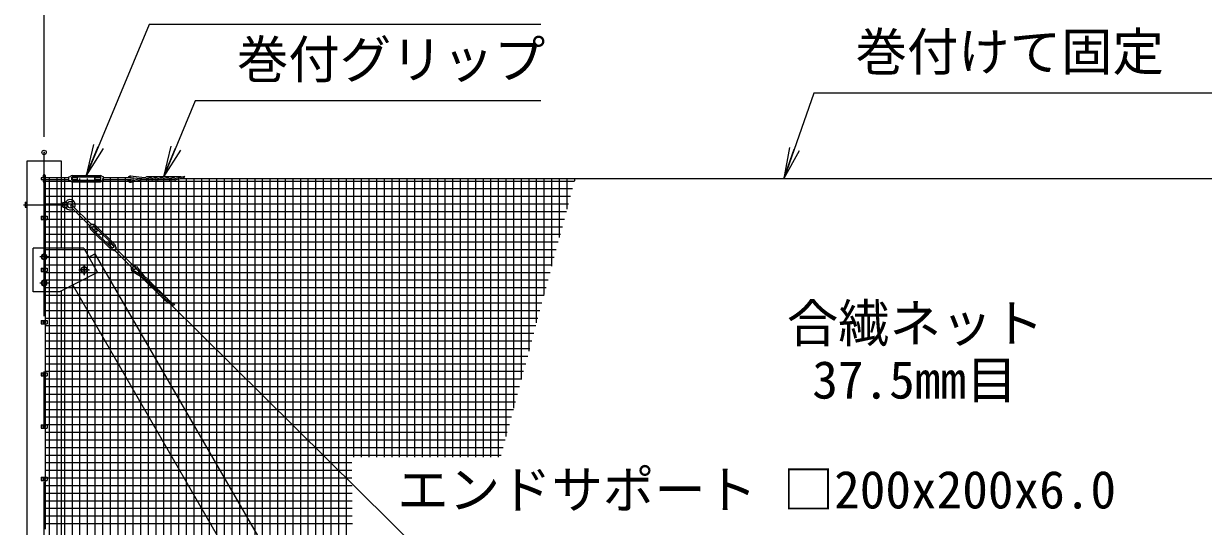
# Model space of a CAD drawing. Units: millimetres, scale not verified. Extents: x -18900 to 18900, y -13365 to 13365.
# Drawn here: x -13919 to -7137, y 5034 to 7924 of the extents above; entities that cross this region are included whole.
import ezdxf
from ezdxf.enums import TextEntityAlignment as Align

# ---------------------------------------------------------------- set-up
doc = ezdxf.new("R2010")
doc.units = ezdxf.units.MM
doc.header["$LTSCALE"] = 50
doc.header["$PDMODE"] = 32
doc.header["$PDSIZE"] = 25
doc.linetypes.add('USER1', pattern=[50.8, 31.75, -6.35, 6.35, -6.35])
for name, color, linetype, lineweight in [('0-1_D-STR1', 1, 'Continuous', 25), ('0-2_D-BMK', 2, 'USER1', 13), ('0-3_D-STR3', 3, 'Continuous', 13), ('0-4_D-STR-DIM', 7, 'Continuous', 13), ('0-7_D-STR-TXT', 7, 'Continuous', 13), ('0-B_D-STR2', 7, 'Continuous', 13)]:
    doc.layers.add(name, color=color, linetype=linetype, lineweight=lineweight)
doc.layers.add('0-5_0', color=7, linetype='Continuous')
doc.layers.add('0-6_Defpoints', color=8, linetype='Continuous')
doc.styles.add('ＭＳ ゴシック', font='')
doc.styles.get('ＭＳ ゴシック').set_extended_font_data('MS Gothic')

# ---------------------------------------------------------------- blocks, each defined once
blk = doc.blocks.new('_Open')
at = {"layer": '0-5_0'}
blk.add_line((-50, 8.33), (0, 0), dxfattribs=at)
blk.add_lwpolyline([(-50, -8.33), (0, 0), (-50, 0)], dxfattribs=at)

msp = doc.modelspace()

# ---------------------------------------------------------------- linework, layer by layer
at = {"layer": '0-1_D-STR1'}
for p, q in [((-13700.75, 6632.52), (-13700.75, 7132.52)), ((-13543.73, 6580.86), (-13509.15, 6600.82)), ((-13509.15, 6600.82), (-8107.75, -2754.67)), ((-13700.75, -3867.48), (-13700.75, 6388.77)), ((-13636.27, 6421.01), (-8307.75, -2808.26))]:
    msp.add_line(p, q, dxfattribs=at)
msp.add_lwpolyline([(-13700.75, 7132.52), (-13900.75, 7132.52), (-13900.75, -3867.48)], dxfattribs=at)
at = {"layer": '0-2_D-BMK'}
for p, q in [((-13800.75, -3918.48), (-13800.75, 7183.52)), ((-13918.86, 6882.52), (-13664.35, 6882.52)), ((-13810.75, 6807.52), (-13790.75, 6807.52)), ((-13775.75, 6582.52), (-13825.75, 6582.52)), ((-13570.75, 6537.52), (-13570.75, 6477.52)), ((-13570.75, 6481.92), (-13570.75, 6533.12)), ((-13810.75, 6507.52), (-13790.75, 6507.52)), ((-13600.75, 6507.52), (-13540.75, 6507.52)), ((-13545.15, 6507.52), (-13596.35, 6507.52)), ((-13775.75, 6432.52), (-13825.75, 6432.52)), ((-13810.75, 6207.52), (-13790.75, 6207.52)), ((-13810.75, 5907.52), (-13790.75, 5907.52)), ((-13810.75, 5607.52), (-13790.75, 5607.52)), ((-13810.75, 5307.52), (-13790.75, 5307.52))]:
    msp.add_line(p, q, dxfattribs=at)
at = {"layer": '0-3_D-STR3'}
for p, q in [((-13812.75, 7038.52), (-13658.75, 7038.52)), ((-13812.75, 7026.52), (-13658.75, 7026.52)), ((-13806.75, 7049.52), (-13806.75, 7038.52)), ((-13806.75, 7026.52), (-13806.75, 7015.52)), ((-13794.75, 7049.52), (-13794.75, 7038.52)), ((-13794.75, 7026.52), (-13794.75, 7015.52)), ((-13792.25, 6817.02), (-13792.25, 7032.52)), ((-13658.75, 7042.52), (-13650.95, 7044.19)), ((-13658.75, 7022.52), (-13658.75, 7042.52)), ((-13658.75, 7022.52), (-13650.95, 7020.85)), ((-13641.75, 7025.02), (-13641.75, 7040.02)), ((-13641.75, 7038.52), (-13608.75, 7038.52)), ((-13639.75, 7050.52), (-13477.75, 7050.52)), ((-13639.75, 7042.02), (-13477.75, 7042.02)), ((-13639.75, 7023.02), (-13477.75, 7023.02)), ((-13639.75, 7014.52), (-13477.75, 7014.52)), ((-13508.75, 7026.52), (-13508.75, 7038.52)), ((-13508.75, 7038.52), (-13475.75, 7038.52)), ((-13508.75, 7026.52), (-13475.75, 7026.52)), ((-13475.75, 7025.02), (-13475.75, 7040.02)), ((-13458.75, 7022.52), (-13466.55, 7020.85)), ((-13458.75, 7038.52), (-13304.75, 7038.52)), ((-13458.75, 7026.52), (-13304.75, 7026.52)), ((-13303.89, 7039.88), (-13246.22, 7033.89)), ((-13303.68, 7047.9), (-13223.35, 7039.56)), ((-13302.49, 7019.94), (-13216.83, 7041.18)), ((-13301.25, 7012), (-13183.59, 7041.18)), ((-13047.68, 7026.1), (-13244.4, 7026.1)), ((-13013.83, 7042.06), (-13209.61, 7042.06)), ((-13207.6, 7026.98), (-13150.35, 7041.18)), ((-13174.36, 7026.98), (-13117.11, 7041.18)), ((-13141.12, 7026.98), (-13083.87, 7041.18)), ((-13107.88, 7026.98), (-13050.63, 7041.18)), ((-13074.64, 7026.98), (-12992.82, 7047.27)), ((-13041.4, 7026.98), (-12996.72, 7038.06)), ((-13019.06, 7032.52), (-1000.75, 7032.52)), ((-13910.75, 6893.06), (-13910.75, 6872.06)), ((-13909.95, 6896.37), (-13900.75, 6896.37)), ((-13900.75, 6889.45), (-13909.95, 6889.45)), ((-13900.75, 6875.6), (-13909.95, 6875.6)), ((-13909.95, 6868.67), (-13900.75, 6868.67)), ((-13900.75, 6896.37), (-13900.75, 6868.67)), ((-13700.75, 6890.52), (-13693.75, 6890.52)), ((-13700.75, 6874.52), (-13693.75, 6874.52)), ((-13693.75, 6897.52), (-13693.75, 6867.52)), ((-13693.75, 6867.52), (-13670.75, 6869.02)), ((-13670.75, 6896.02), (-13670.75, 6869.02)), ((-13670.75, 6869.02), (-13667.31, 6874.52)), ((-13667.31, 6890.52), (-13667.31, 6874.52)), ((-13647.79, 6870.17), (-13538.3, 6761.88)), ((-13639.35, 6878.7), (-13529.86, 6770.41)), ((-13817.95, 6817.02), (-13783.55, 6817.02)), ((-13817.95, 6817.02), (-13817.95, 6798.02)), ((-13817.95, 6798.02), (-13783.55, 6798.02)), ((-13807.25, 6811.27), (-13800.75, 6815.03)), ((-13807.25, 6803.77), (-13807.25, 6811.27)), ((-13800.75, 6800.02), (-13807.25, 6803.77)), ((-13800.75, 6815.03), (-13794.25, 6811.27)), ((-13794.25, 6803.77), (-13800.75, 6800.02)), ((-13794.25, 6811.27), (-13794.25, 6803.77)), ((-13792.25, 6517.02), (-13792.25, 6798.02)), ((-13783.55, 6817.02), (-13783.55, 6798.02)), ((-13541.11, 6759.03), (-13527.05, 6773.25)), ((-13541.11, 6759.03), (-13536.74, 6752.36)), ((-13533.23, 6739.98), (-13418.05, 6626.07)), ((-13527.27, 6748.86), (-13516.72, 6759.52)), ((-13527.25, 6746.03), (-13412.07, 6632.11)), ((-13527.05, 6773.25), (-13520.33, 6768.96)), ((-13517.78, 6758.45), (-13494.31, 6735.25)), ((-13513.89, 6759.54), (-13398.71, 6645.62)), ((-13507.92, 6765.58), (-13392.74, 6651.66)), ((-13431.65, 6656.4), (-13423.22, 6664.93)), ((-13431.65, 6656.4), (-13408.19, 6633.19)), ((-13423.22, 6664.93), (-13399.75, 6641.72)), ((-13573.25, 6632.52), (-13863.25, 6632.52)), ((-13409.25, 6632.12), (-13398.7, 6642.79)), ((-13398.92, 6618.39), (-13405.64, 6622.69)), ((-13396.1, 6621.24), (-13286.61, 6512.94)), ((-13387.67, 6629.77), (-13278.17, 6521.47)), ((-13817.95, 6517.02), (-13783.55, 6517.02)), ((-13817.95, 6517.02), (-13817.95, 6498.02)), ((-13807.25, 6511.27), (-13800.75, 6515.03)), ((-13807.25, 6503.77), (-13807.25, 6511.27)), ((-13800.75, 6515.03), (-13794.25, 6511.27)), ((-13794.25, 6511.27), (-13794.25, 6503.77)), ((-13783.55, 6517.02), (-13783.55, 6498.02)), ((-13276.61, 6521.83), (-13239.81, 6477.02)), ((-13270.81, 6527.38), (-13219.57, 6464.97)), ((-13817.95, 6498.02), (-13783.55, 6498.02)), ((-13800.75, 6500.02), (-13807.25, 6503.77)), ((-13794.25, 6503.77), (-13800.75, 6500.02)), ((-13792.25, 6217.02), (-13792.25, 6498.02)), ((-13294.33, 6500.16), (-13190.16, 6438.16)), ((-13289.64, 6506.67), (-13213.79, 6461.53)), ((-13104.14, 6331.87), (-13244, 6470.2)), ((-13217.22, 6444.95), (-13166.53, 6414.78)), ((-13068.85, 6319.41), (-13208.04, 6457.08)), ((-13193.58, 6421.58), (-13142.89, 6391.41)), ((-13169.95, 6398.2), (-13119.26, 6368.04)), ((-13146.32, 6374.83), (-13095.63, 6344.66)), ((-13122.68, 6351.46), (-13050.25, 6308.35)), ((-13099.05, 6328.08), (-13059.49, 6304.54)), ((-13079.27, 6316.31), (-4143.03, -2522.14)), ((-13817.95, 6217.02), (-13783.55, 6217.02)), ((-13817.95, 6217.02), (-13817.95, 6198.02)), ((-13817.95, 6198.02), (-13783.55, 6198.02)), ((-13807.25, 6211.27), (-13800.75, 6215.03)), ((-13807.25, 6203.77), (-13807.25, 6211.27)), ((-13800.75, 6200.02), (-13807.25, 6203.77)), ((-13800.75, 6215.03), (-13794.25, 6211.27)), ((-13794.25, 6203.77), (-13800.75, 6200.02)), ((-13794.25, 6211.27), (-13794.25, 6203.77)), ((-13792.25, 5917.02), (-13792.25, 6198.02)), ((-13783.55, 6217.02), (-13783.55, 6198.02)), ((-13817.95, 5917.02), (-13783.55, 5917.02)), ((-13817.95, 5917.02), (-13817.95, 5898.02)), ((-13807.25, 5911.27), (-13800.75, 5915.03)), ((-13807.25, 5903.77), (-13807.25, 5911.27)), ((-13800.75, 5900.02), (-13807.25, 5903.77)), ((-13800.75, 5915.03), (-13794.25, 5911.27)), ((-13794.25, 5903.77), (-13800.75, 5900.02)), ((-13794.25, 5911.27), (-13794.25, 5903.77)), ((-13783.55, 5917.02), (-13783.55, 5898.02)), ((-13817.95, 5898.02), (-13783.55, 5898.02)), ((-13792.25, 5617.02), (-13792.25, 5898.02)), ((-13817.95, 5617.02), (-13783.55, 5617.02)), ((-13817.95, 5617.02), (-13817.95, 5598.02)), ((-13817.95, 5598.02), (-13783.55, 5598.02)), ((-13807.25, 5611.27), (-13800.75, 5615.03)), ((-13807.25, 5603.77), (-13807.25, 5611.27)), ((-13800.75, 5600.02), (-13807.25, 5603.77)), ((-13800.75, 5615.03), (-13794.25, 5611.27)), ((-13794.25, 5603.77), (-13800.75, 5600.02)), ((-13794.25, 5611.27), (-13794.25, 5603.77)), ((-13792.25, 5317.02), (-13792.25, 5598.02)), ((-13783.55, 5617.02), (-13783.55, 5598.02)), ((-13817.95, 5317.02), (-13783.55, 5317.02)), ((-13817.95, 5317.02), (-13817.95, 5298.02)), ((-13817.95, 5298.02), (-13783.55, 5298.02)), ((-13807.25, 5311.27), (-13800.75, 5315.03)), ((-13807.25, 5303.77), (-13807.25, 5311.27)), ((-13800.75, 5300.02), (-13807.25, 5303.77)), ((-13800.75, 5315.03), (-13794.25, 5311.27)), ((-13794.25, 5303.77), (-13800.75, 5300.02)), ((-13794.25, 5311.27), (-13794.25, 5303.77)), ((-13792.25, 5017.02), (-13792.25, 5298.02)), ((-13783.55, 5317.02), (-13783.55, 5298.02))]:
    msp.add_line(p, q, dxfattribs=at)
for points in [[(-13641.75, 7026.52), (-13608.75, 7026.52), (-13608.75, 7038.52)], [(-13458.75, 7022.52), (-13458.75, 7042.52), (-13466.55, 7044.19)], [(-13693.75, 6897.52), (-13670.75, 6896.02), (-13667.31, 6890.52)], [(-13526.22, 6749.92), (-13502.75, 6726.72), (-13494.31, 6735.25)], [(-13713.25, 6382.52), (-13863.25, 6382.52), (-13863.25, 6632.52)], [(-13573.25, 6632.52), (-13493.25, 6492.52), (-13713.25, 6382.52)], [(-13398.92, 6618.39), (-13384.85, 6632.61), (-13389.22, 6639.29)]]:
    msp.add_lwpolyline(points, dxfattribs=at)
for points in [[(-13785.77, 6591.17), (-13800.75, 6599.82), (-13815.73, 6591.17), (-13815.73, 6573.87), (-13800.75, 6565.22), (-13785.77, 6573.87)], [(-13588.76, 6497.12), (-13570.75, 6486.72), (-13552.74, 6497.12), (-13552.74, 6517.92), (-13570.75, 6528.32), (-13588.76, 6517.92)], [(-13785.77, 6441.17), (-13800.75, 6449.82), (-13815.73, 6441.17), (-13815.73, 6423.87), (-13800.75, 6415.22), (-13785.77, 6423.87)]]:
    msp.add_lwpolyline(points, close=True, dxfattribs=at)
for centre, radius in [((-13800.75, 6807.52), 6.25), ((-13800.75, 6582.52), 13.11), ((-13800.75, 6507.52), 6.25), ((-13570.75, 6507.52), 16.09), ((-13800.75, 6432.52), 13.11), ((-13800.75, 6207.52), 6.25), ((-13800.75, 5907.52), 6.25), ((-13800.75, 5607.52), 6.25), ((-13800.75, 5307.52), 6.25)]:
    msp.add_circle(centre, radius, dxfattribs=at)
for centre, radius, start, end in [((-13800.75, 7049.52), 6, 0, 180), ((-13812.75, 7032.52), 6, 90, 270), ((-13800.75, 7015.52), 6, 180, 0), ((-13651.79, 7048.11), 4, 282.09925, 326.11888), ((-13651.79, 7016.94), 4, 33.88112, 77.90075), ((-13639.75, 7040.02), 10.5, 90, 146.11888), ((-13639.75, 7025.02), 10.5, 213.88112, 270), ((-13639.75, 7040.02), 2, 90, 180), ((-13639.75, 7025.02), 2, 180, 270), ((-13477.75, 7040.02), 10.5, 33.88112, 90), ((-13477.75, 7040.02), 2, 0, 90), ((-13477.75, 7025.02), 2, 270, 0), ((-13477.75, 7025.02), 10.5, 270, 326.11888), ((-13465.71, 7048.11), 4, 213.88112, 257.90075), ((-13465.71, 7016.94), 4, 102.09925, 146.11888), ((-13302.87, 7029.93), 18, 191.63319, 275.17572), ((-13302.87, 7029.93), 18, 92.82497, 151.48944), ((-13302.87, 7029.93), 10, 199.92759, 272.18972), ((-13302.87, 7029.93), 10, 95.82544, 120.77566), ((-13304.75, 7032.52), 6, 270, 90), ((-13209.61, 7012.06), 30, 90, 103.92636), ((-13214.82, 7056.1), 30, 270, 283.92645), ((-13176.37, 7012.06), 30, 90, 103.92636), ((-13181.58, 7056.1), 30, 270, 283.92645), ((-13143.13, 7012.06), 30, 90, 103.92636), ((-13148.34, 7056.1), 30, 270, 283.92645), ((-13109.89, 7012.06), 30, 90, 103.92636), ((-13115.1, 7056.1), 30, 270, 283.92645), ((-13076.65, 7012.06), 30, 90, 103.92636), ((-13081.86, 7056.1), 30, 270, 283.92645), ((-13043.41, 7012.06), 30, 90, 103.92636), ((-13048.62, 7056.1), 30, 270, 283.92645), ((-13060.09, 7070.32), 71.11, 333.02173, 341.08588), ((-13902.87, 6892.91), 7.88, 153.93467, 206.06533), ((-13880.38, 6882.52), 30.37, 166.82041, 193.17959), ((-13902.86, 6872.13), 7.89, 153.96929, 206.03071), ((-13685.29, 6911), 14, 266.2686, 319.66701), ((-13685.29, 6854.04), 14, 40.33299, 93.7314), ((-13651.75, 6882.52), 30, 326.85218, 139.66701), ((-13651.75, 6882.52), 30, 220.33299, 303.77826), ((-13651.75, 6882.52), 17.5, 335.36627, 152.79711), ((-13651.75, 6882.52), 17.5, 207.20289, 295.26418), ((-13643.57, 6874.44), 6, 45.31522, 225.31522), ((-13540.09, 6750.17), 4, 349.19634, 33.21597), ((-13525.85, 6747.45), 10.5, 169.19634, 225.31522), ((-13525.85, 6747.45), 2, 135.31522, 225.31522), ((-13518.17, 6772.33), 4, 237.41448, 281.43411), ((-13515.3, 6758.11), 10.5, 45.31522, 101.43411), ((-13515.3, 6758.11), 2, 45.31522, 135.31522), ((-13400.12, 6644.2), 10.5, 349.19634, 45.31522), ((-13410.67, 6633.53), 10.5, 225.31522, 281.43411), ((-13410.67, 6633.53), 2, 225.31522, 315.31522), ((-13407.79, 6619.32), 4, 57.41448, 101.43411), ((-13400.12, 6644.2), 2, 315.31522, 45.31522), ((-13385.88, 6641.48), 4, 169.19634, 213.21597), ((-13282.88, 6514.04), 18, 146.94842, 230.49094), ((-13282.88, 6514.04), 10, 155.24281, 227.50495), ((-13282.88, 6514.04), 18, 48.14019, 106.80466), ((-13282.39, 6517.21), 6, 225.31522, 45.31522), ((-13282.88, 6514.04), 10, 51.14066, 76.09088), ((-13201.87, 6470.73), 30, 225.31522, 239.24167), ((-13229.13, 6435.75), 30, 45.31522, 59.24158), ((-13178.24, 6447.36), 30, 225.31522, 239.24167), ((-13205.5, 6412.38), 30, 45.31522, 59.24158), ((-13154.61, 6423.98), 30, 225.31522, 239.24167), ((-13181.87, 6389), 30, 45.31522, 59.24158), ((-13130.98, 6400.61), 30, 225.31522, 239.24167), ((-13158.24, 6365.63), 30, 45.31522, 59.24158), ((-13107.34, 6377.24), 30, 225.31522, 239.24167), ((-13134.6, 6342.26), 30, 45.31522, 59.24158), ((-13083.71, 6353.86), 30, 225.31522, 239.24167), ((-13110.97, 6318.88), 30, 45.31522, 59.24158), ((-13081.86, 6372.03), 71.11, 288.33695, 296.4011)]:
    msp.add_arc(centre, radius, start, end, dxfattribs=at)
at = {"layer": '0-4_D-STR-DIM'}
msp.add_line((-13800.75, 7273.52), (-13800.75, 8847.9), dxfattribs=at)
at = {"layer": '0-6_Defpoints'}
msp.add_point((-13800.75, 7183.52), dxfattribs=at)
at = {"layer": '0-7_D-STR-TXT'}
for points in [[(-10945.85, 7919.14), (-13196.58, 7919.14), (-13557.98, 7052.37)], [(-10945.1, 7479.51), (-12932, 7479.51), (-13113.63, 7043.91)], [(-4539.84, 7524.47), (-9376.36, 7524.47), (-9547.47, 7034.41)]]:
    msp.add_lwpolyline(points, dxfattribs=at)
at = {"layer": '0-B_D-STR2'}
for p, q in [((-13792.25, 7018.75), (-10751.42, 7018.75)), ((-13769.85, -2867.48), (-13769.85, 7032.52)), ((-13726.1, -2867.48), (-13726.1, 7032.52)), ((-13682.35, -2867.48), (-13682.35, 7032.52)), ((-13638.6, -2867.48), (-13638.6, 7032.52)), ((-13594.85, -2867.48), (-13594.85, 7032.52)), ((-13551.1, 1141.19), (-13551.1, 7032.52)), ((-13507.35, 1141.19), (-13507.35, 7032.52)), ((-13463.6, 1141.19), (-13463.6, 7032.52)), ((-13419.85, 1141.19), (-13419.85, 7032.52)), ((-13376.1, 1141.19), (-13376.1, 7032.52)), ((-13332.35, 1141.19), (-13332.35, 7032.52)), ((-13288.6, 1141.19), (-13288.6, 7032.52)), ((-13244.85, 1141.19), (-13244.85, 7032.52)), ((-13201.1, 1141.19), (-13201.1, 7032.52)), ((-13157.35, 1141.19), (-13157.35, 7032.52)), ((-13113.6, 1141.19), (-13113.6, 7032.52)), ((-13069.85, 1141.19), (-13069.85, 7032.52)), ((-13026.1, 1141.19), (-13026.1, 7032.52)), ((-12982.35, 1141.19), (-12982.35, 7032.52)), ((-12938.6, 1141.19), (-12938.6, 7032.52)), ((-12894.85, 1141.19), (-12894.85, 7032.52)), ((-12851.1, 1141.19), (-12851.1, 7032.52)), ((-12807.35, 1141.19), (-12807.35, 7032.52)), ((-12763.6, 1141.19), (-12763.6, 7032.52)), ((-12719.85, 1141.19), (-12719.85, 7032.52)), ((-12676.1, 1141.19), (-12676.1, 7032.52)), ((-12632.35, 1141.19), (-12632.35, 7032.52)), ((-12588.6, 1141.19), (-12588.6, 7032.52)), ((-12544.85, 1141.19), (-12544.85, 7032.52)), ((-12501.1, 1141.19), (-12501.1, 7032.52)), ((-12457.35, 1141.19), (-12457.35, 7032.52)), ((-12413.6, 1141.19), (-12413.6, 7032.52)), ((-12369.85, 1141.19), (-12369.85, 7032.52)), ((-12326.1, 1141.97), (-12326.1, 7032.52)), ((-12282.35, 1305.24), (-12282.35, 7032.52)), ((-12238.6, 1468.52), (-12238.6, 7032.52)), ((-12194.85, 1631.8), (-12194.85, 7032.52)), ((-12151.1, 1795.08), (-12151.1, 7032.52)), ((-12107.35, 1958.35), (-12107.35, 7032.52)), ((-12063.6, 2121.63), (-12063.6, 7032.52)), ((-12019.85, 5430.82), (-12019.85, 7032.52)), ((-11976.1, 5430.82), (-11976.1, 7032.52)), ((-11932.35, 5430.82), (-11932.35, 7032.52)), ((-11888.6, 5430.82), (-11888.6, 7032.52)), ((-11844.85, 5430.82), (-11844.85, 7032.52)), ((-11801.1, 5430.82), (-11801.1, 7032.52)), ((-11757.35, 5430.82), (-11757.35, 7032.52)), ((-11713.6, 5430.82), (-11713.6, 7032.52)), ((-11669.85, 5430.82), (-11669.85, 7032.52)), ((-11626.1, 5430.82), (-11626.1, 7032.52)), ((-11582.35, 5430.82), (-11582.35, 7032.52)), ((-11538.6, 5430.82), (-11538.6, 7032.52)), ((-11494.85, 5430.82), (-11494.85, 7032.52)), ((-11451.1, 5430.82), (-11451.1, 7032.52)), ((-11407.35, 5430.82), (-11407.35, 7032.52)), ((-11363.6, 5430.82), (-11363.6, 7032.52)), ((-11319.85, 5430.82), (-11319.85, 7032.52)), ((-11276.1, 5430.82), (-11276.1, 7032.52)), ((-11232.35, 5430.82), (-11232.35, 7032.52)), ((-11188.6, 5430.82), (-11188.6, 7032.52)), ((-11144.85, 5550.45), (-11144.85, 7032.52)), ((-11101.1, 5713.73), (-11101.1, 7032.52)), ((-11057.35, 5877.01), (-11057.35, 7032.52)), ((-11013.6, 6040.28), (-11013.6, 7032.52)), ((-10969.85, 6203.56), (-10969.85, 7032.52)), ((-10926.1, 6366.84), (-10926.1, 7032.52)), ((-10882.35, 6530.12), (-10882.35, 7032.52)), ((-10838.6, 6693.39), (-10838.6, 7032.52)), ((-10794.85, 6856.67), (-10794.85, 7032.52)), ((-10751.1, 7019.95), (-10751.1, 7032.52)), ((-13792.25, 6975), (-10763.15, 6975)), ((-13792.25, 6931.25), (-10774.87, 6931.25)), ((-13792.25, 6887.5), (-10786.59, 6887.5)), ((-13792.25, 6843.75), (-10798.32, 6843.75)), ((-13792.25, 6800), (-10810.04, 6800)), ((-13792.25, 6756.25), (-10821.76, 6756.25)), ((-13792.25, 6712.5), (-10833.48, 6712.5)), ((-13792.25, 6668.75), (-10845.21, 6668.75)), ((-13792.25, 6625), (-10856.93, 6625)), ((-13792.25, 6581.25), (-10868.65, 6581.25)), ((-13792.25, 6537.5), (-10880.38, 6537.5)), ((-13792.25, 6493.75), (-10892.1, 6493.75)), ((-13792.25, 6450), (-10903.82, 6450)), ((-13792.25, 6406.25), (-10915.54, 6406.25)), ((-13792.25, 6362.5), (-10927.27, 6362.5)), ((-13792.25, 6318.75), (-10938.99, 6318.75)), ((-13792.25, 6275), (-10950.71, 6275)), ((-13792.25, 6231.25), (-10962.43, 6231.25)), ((-13792.25, 6187.5), (-10974.16, 6187.5)), ((-13792.25, 6143.75), (-10985.88, 6143.75)), ((-13792.25, 6100), (-10997.6, 6100)), ((-13792.25, 6056.25), (-11009.33, 6056.25)), ((-13792.25, 6012.5), (-11021.05, 6012.5)), ((-13792.25, 5968.75), (-11032.77, 5968.75)), ((-13792.25, 5925), (-11044.49, 5925)), ((-13792.25, 5881.25), (-11056.22, 5881.25)), ((-13792.25, 5837.5), (-11067.94, 5837.5)), ((-13792.25, 5793.75), (-11079.66, 5793.75)), ((-13792.25, 5750), (-11091.39, 5750)), ((-13792.25, 5706.25), (-11103.11, 5706.25)), ((-13792.25, 5662.5), (-11114.83, 5662.5)), ((-13792.25, 5618.75), (-11126.55, 5618.75)), ((-13792.25, 5575), (-11138.28, 5575)), ((-13792.25, 5531.25), (-11150, 5531.25)), ((-13792.25, 5487.5), (-11161.72, 5487.5)), ((-13792.25, 5443.75), (-11173.44, 5443.75)), ((-13792.25, 5400), (-12032.25, 5400)), ((-13792.25, 5356.25), (-12031.83, 5356.25)), ((-13792.25, 5312.5), (-12031.42, 5312.5)), ((-13792.25, 5268.75), (-12031, 5268.75)), ((-13792.25, 5225), (-12030.58, 5225)), ((-13792.25, 5181.25), (-12030.16, 5181.25)), ((-13792.25, 5137.5), (-12029.74, 5137.5)), ((-13792.25, 5093.75), (-12029.32, 5093.75)), ((-13792.25, 5050), (-12028.9, 5050))]:
    msp.add_line(p, q, dxfattribs=at)

# ---------------------------------------------------------------- block references
at = {"layer": '0-7_D-STR-TXT', "xscale": 3.6, "yscale": 3.6}
for p, rotation in [((-13558.75, 7050.52), 247.36628), ((-13114.4, 7042.06), 247.36628), ((-9548.13, 7032.52), 250.75275)]:
    msp.add_blockref('_Open', p, dxfattribs=dict(at, rotation=rotation))

# ---------------------------------------------------------------- texts
at = {"layer": '0-7_D-STR-TXT', "style": 'ＭＳ ゴシック'}
for s, p in [('巻付けて固定', (-9136.92, 7588.53)), ('巻付グリップ', (-12692.56, 7544.71)), ('合繊ネット', (-9531.71, 6028.13)), ('37.5mm目', (-9385.52, 5703.17)), ('エンドサポート □200x200x6.0', (-11770.82, 5071.73))]:
    msp.add_text(s, height=216.6, dxfattribs=at).set_placement(p, align=Align.BOTTOM_LEFT)

doc.saveas('drawing.dxf')
